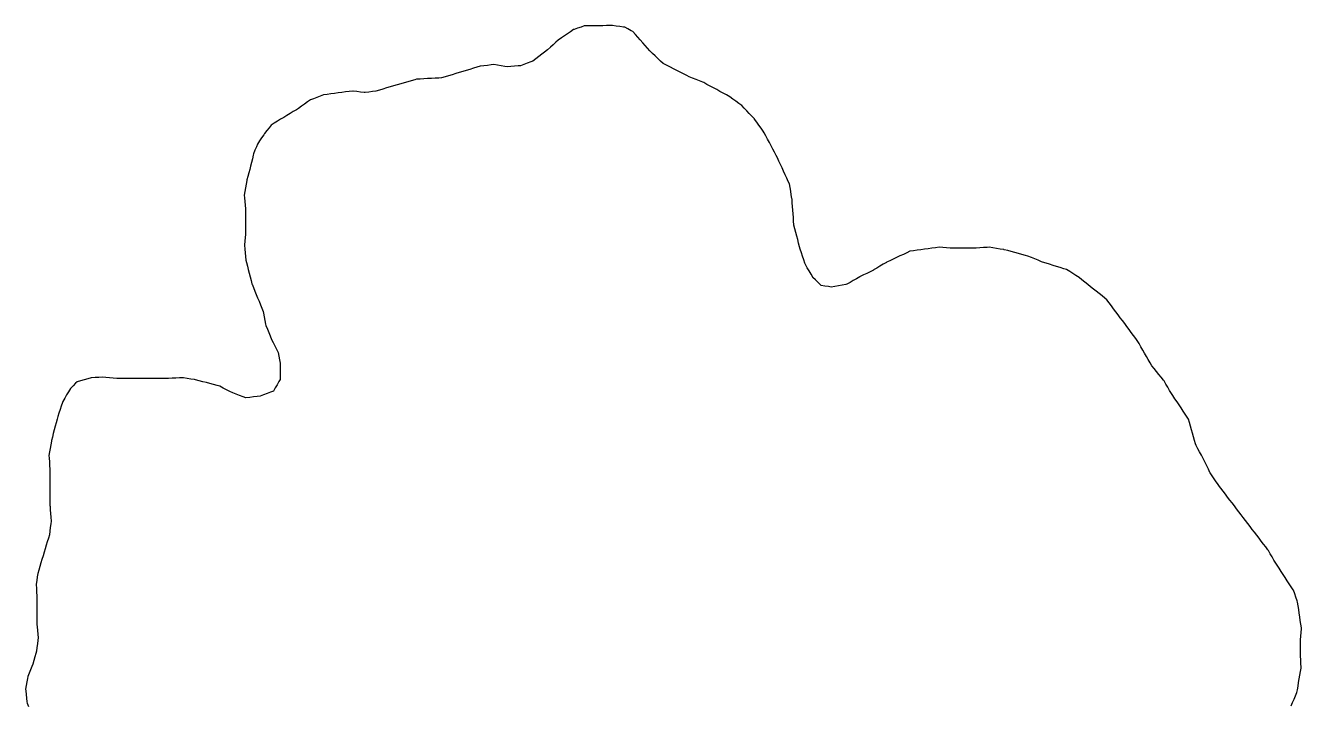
# Model space of a CAD drawing. Header units: millimetres. Extents: x 0 to 3094, y 578 to 2491.
# Drawn here: x 1436.1 to 1781.6, y 2306.9 to 2490.6 of the extents above; entities that cross this region are included whole.
import ezdxf

# ---------------------------------------------------------------- set-up
doc = ezdxf.new("R2010")
doc.units = ezdxf.units.MM
doc.layers.add('ALL_ISLANDS', color=7, linetype='Continuous')
doc.layers.add('OUTLINE_ISLAND_09', color=7, linetype='Continuous')

msp = doc.modelspace()

# ---------------------------------------------------------------- linework, layer by layer
at = {"layer": 'ALL_ISLANDS'}
msp.add_lwpolyline([(1778.7878, 2306.4401), (1779.1774, 2307.3611), (1779.567, 2308.2821), (1779.9566, 2309.2031), (1780.3462, 2310.1241), (1780.4668, 2310.8078), (1780.6407, 2311.7926), (1780.8145, 2312.7774), (1780.9883, 2313.7621), (1781.1621, 2314.7469), (1781.336, 2315.7317), (1781.5098, 2316.7165), (1781.4981, 2316.9608), (1781.4502, 2317.9597), (1781.4023, 2318.9585), (1781.3545, 2319.9574), (1781.3066, 2320.9563), (1781.3062, 2321.9248), (1781.3058, 2322.9248), (1781.3053, 2323.9248), (1781.3386, 2324.3333), (1781.4199, 2325.33), (1781.5012, 2326.3266), (1781.5825, 2327.3233), (1781.5428, 2327.5992), (1781.4006, 2328.589), (1781.2583, 2329.5788), (1781.1161, 2330.5686), (1780.9738, 2331.5585), (1780.8315, 2332.5483), (1780.6893, 2333.5381), (1780.547, 2334.528), (1780.4073, 2334.9294), (1780.0787, 2335.8739), (1779.75, 2336.8183), (1779.4213, 2337.7628), (1779.3733, 2337.8363), (1778.8264, 2338.6735), (1778.2796, 2339.5107), (1777.7327, 2340.348), (1777.1858, 2341.1852), (1776.639, 2342.0224), (1776.0921, 2342.8596), (1775.5452, 2343.6968), (1774.9984, 2344.5341), (1774.4515, 2345.3713), (1774.135, 2345.9188), (1773.6346, 2346.7846), (1773.1342, 2347.6504), (1772.6337, 2348.5162), (1772.5106, 2348.6773), (1771.9035, 2349.4719), (1771.2963, 2350.2664), (1770.6891, 2351.061), (1770.0819, 2351.8556), (1769.4748, 2352.6502), (1768.8676, 2353.4447), (1768.2604, 2354.2393), (1767.6533, 2355.0339), (1767.0461, 2355.8285), (1766.4389, 2356.623), (1765.8318, 2357.4176), (1765.2246, 2358.2122), (1764.6174, 2359.0067), (1764.0103, 2359.8013), (1763.4031, 2360.5959), (1762.7959, 2361.3905), (1762.1888, 2362.185), (1761.5816, 2362.9796), (1760.9744, 2363.7742), (1760.3672, 2364.5688), (1759.7601, 2365.3633), (1759.1529, 2366.1579), (1759.0753, 2366.2716), (1758.5116, 2367.0975), (1757.9478, 2367.9235), (1757.3841, 2368.7494), (1756.8204, 2369.5754), (1756.8042, 2369.6093), (1756.375, 2370.5125), (1755.9457, 2371.4156), (1755.5165, 2372.3188), (1755.0872, 2373.222), (1754.9648, 2373.4422), (1754.4789, 2374.3162), (1753.993, 2375.1902), (1753.5071, 2376.0642), (1753.0212, 2376.9382), (1752.9014, 2377.3647), (1752.631, 2378.3274), (1752.3606, 2379.2901), (1752.0901, 2380.2529), (1751.8197, 2381.2156), (1751.5493, 2382.1784), (1751.2789, 2383.1411), (1751.0084, 2384.1038), (1750.6692, 2384.6103), (1750.1127, 2385.4412), (1749.5563, 2386.2721), (1748.9998, 2387.1029), (1748.4433, 2387.9338), (1747.8868, 2388.7647), (1747.3304, 2389.5955), (1746.7739, 2390.4264), (1746.2174, 2391.2573), (1745.8837, 2391.8341), (1745.3829, 2392.6997), (1744.882, 2393.5652), (1744.3812, 2394.4308), (1744.2101, 2394.6408), (1743.5784, 2395.416), (1742.9467, 2396.1912), (1742.3149, 2396.9664), (1741.6832, 2397.7417), (1741.0515, 2398.5169), (1740.6001, 2399.3034), (1740.1024, 2400.1708), (1739.6046, 2401.0381), (1739.1069, 2401.9054), (1738.6092, 2402.7727), (1738.1114, 2403.6401), (1737.6137, 2404.5074), (1737.1159, 2405.3747), (1736.7022, 2405.9267), (1736.1025, 2406.7269), (1735.5027, 2407.527), (1734.9029, 2408.3272), (1734.3032, 2409.1274), (1733.7034, 2409.9276), (1733.1037, 2410.7278), (1732.5039, 2411.5279), (1731.9041, 2412.3281), (1731.3044, 2413.1283), (1730.7046, 2413.9285), (1730.1049, 2414.7287), (1729.5051, 2415.5288), (1728.9054, 2416.329), (1728.3537, 2416.7747), (1727.5758, 2417.4031), (1726.798, 2418.0315), (1726.0201, 2418.66), (1725.2422, 2419.2884), (1724.4644, 2419.9168), (1723.6865, 2420.5452), (1722.9086, 2421.1737), (1722.1307, 2421.8021), (1721.3529, 2422.4305), (1720.5166, 2422.9488), (1719.6666, 2423.4756), (1718.8165, 2424.0023), (1717.9665, 2424.5291), (1717.1851, 2424.7761), (1716.2317, 2425.0775), (1715.2782, 2425.3789), (1714.3247, 2425.6803), (1713.3712, 2425.9818), (1712.4177, 2426.2832), (1711.4642, 2426.5846), (1711.2238, 2426.6831), (1710.2985, 2427.0623), (1709.3732, 2427.4416), (1708.4479, 2427.8208), (1707.5226, 2428.2), (1706.8611, 2428.3771), (1705.8952, 2428.6358), (1704.9292, 2428.8945), (1703.9632, 2429.1531), (1702.9973, 2429.4118), (1702.0313, 2429.6704), (1701.0653, 2429.9291), (1700.9867, 2429.9423), (1700.0005, 2430.108), (1699.0143, 2430.2737), (1698.0281, 2430.4394), (1697.0419, 2430.6051), (1696.4418, 2430.5637), (1695.4442, 2430.495), (1694.4465, 2430.4263), (1693.4489, 2430.3576), (1692.7769, 2430.3556), (1691.7769, 2430.3525), (1690.7769, 2430.3495), (1689.7769, 2430.3464), (1688.7769, 2430.3434), (1687.7769, 2430.3403), (1686.7769, 2430.3373), (1686.4877, 2430.36), (1685.4908, 2430.4386), (1684.4939, 2430.5171), (1683.497, 2430.5957), (1683.4577, 2430.5903), (1682.467, 2430.4542), (1681.4763, 2430.3181), (1680.4856, 2430.182), (1679.4949, 2430.046), (1678.5042, 2429.9099), (1677.5135, 2429.7738), (1676.5228, 2429.6378), (1675.5321, 2429.5017), (1674.6713, 2429.0937), (1673.7677, 2428.6655), (1672.864, 2428.2372), (1671.9604, 2427.8089), (1671.0567, 2427.3806), (1670.1531, 2426.9523), (1669.2494, 2426.5241), (1669.1689, 2426.4764), (1668.3083, 2425.9672), (1667.4476, 2425.458), (1666.587, 2424.9488), (1665.7264, 2424.4395), (1665.6877, 2424.4203), (1664.7925, 2423.9744), (1663.8974, 2423.5286), (1663.0023, 2423.0828), (1662.1072, 2422.637), (1661.9476, 2422.5478), (1661.0746, 2422.0599), (1660.2017, 2421.5721), (1659.3288, 2421.0843), (1658.4558, 2420.5964), (1658.157, 2420.5401), (1657.1743, 2420.3547), (1656.1916, 2420.1693), (1655.2089, 2419.984), (1654.2263, 2419.7986), (1653.483, 2419.9279), (1652.4978, 2420.0993), (1651.5126, 2420.2707), (1651.4413, 2420.3404), (1650.7268, 2421.04), (1650.0122, 2421.7396), (1649.2977, 2422.4392), (1649.2787, 2422.4717), (1648.7724, 2423.3341), (1648.2661, 2424.1965), (1647.7599, 2425.0588), (1647.2536, 2425.9212), (1647.1374, 2426.2635), (1646.8158, 2427.2104), (1646.4942, 2428.1573), (1646.1726, 2429.1042), (1645.851, 2430.051), (1645.6718, 2430.7277), (1645.4157, 2431.6944), (1645.1596, 2432.6611), (1644.9036, 2433.6277), (1644.6475, 2434.5944), (1644.3915, 2435.561), (1644.1354, 2436.5277), (1644.1277, 2436.6355), (1644.0566, 2437.633), (1643.9855, 2438.6305), (1643.9144, 2439.6279), (1643.8433, 2440.6254), (1643.7722, 2441.6229), (1643.7011, 2442.6204), (1643.6299, 2443.6178), (1643.6016, 2443.7868), (1643.4361, 2444.773), (1643.2705, 2445.7592), (1643.105, 2446.7454), (1642.9395, 2447.7316), (1642.62, 2448.4172), (1642.1975, 2449.3236), (1641.7751, 2450.23), (1641.3527, 2451.1364), (1640.9303, 2452.0428), (1640.5079, 2452.9492), (1640.0854, 2453.8556), (1639.663, 2454.762), (1639.3354, 2455.39), (1638.8728, 2456.2766), (1638.4103, 2457.1631), (1637.9477, 2458.0497), (1637.4852, 2458.9363), (1637.0226, 2459.8229), (1636.56, 2460.7095), (1636.0975, 2461.5961), (1635.8341, 2461.9645), (1635.2526, 2462.778), (1634.671, 2463.5915), (1634.0894, 2464.4051), (1633.5079, 2465.2186), (1633.4339, 2465.2969), (1632.7471, 2466.0238), (1632.0603, 2466.7507), (1631.3736, 2467.4776), (1630.6868, 2468.2045), (1630, 2468.9313), (1629.2373, 2469.4972), (1628.4342, 2470.0931), (1627.6311, 2470.6889), (1626.8281, 2471.2848), (1626.7435, 2471.3308), (1625.8651, 2471.8088), (1624.9867, 2472.2868), (1624.1084, 2472.7648), (1623.23, 2473.2427), (1622.3516, 2473.7207), (1621.4732, 2474.1987), (1620.5949, 2474.6767), (1619.7165, 2475.1546), (1619.4957, 2475.2445), (1618.5694, 2475.6215), (1617.6432, 2475.9984), (1616.717, 2476.3753), (1615.7907, 2476.7523), (1615.1566, 2477.0673), (1614.261, 2477.5122), (1613.3654, 2477.957), (1612.4698, 2478.4019), (1611.5742, 2478.8468), (1610.6786, 2479.2916), (1609.783, 2479.7365), (1608.8874, 2480.1814), (1608.7754, 2480.2871), (1608.048, 2480.9733), (1607.3207, 2481.6596), (1606.5934, 2482.3459), (1605.866, 2483.0322), (1605.1387, 2483.7184), (1604.5076, 2484.4357), (1603.8471, 2485.1865), (1603.1865, 2485.9373), (1602.526, 2486.6881), (1601.8655, 2487.4389), (1601.2049, 2488.1897), (1600.5444, 2488.9405), (1600.0764, 2489.1931), (1599.1965, 2489.6682), (1598.3166, 2490.1433), (1598.0025, 2490.186), (1597.0116, 2490.3207), (1596.0207, 2490.4553), (1595.0298, 2490.59), (1594.3705, 2490.5795), (1593.3706, 2490.5637), (1592.3708, 2490.5479), (1591.3709, 2490.5321), (1590.371, 2490.5163), (1589.3711, 2490.5005), (1588.3713, 2490.4847), (1587.3714, 2490.4689), (1586.4873, 2490.1797), (1585.5368, 2489.8687), (1584.5864, 2489.5577), (1584.4662, 2489.4759), (1583.6394, 2488.9133), (1582.8127, 2488.3506), (1581.986, 2487.788), (1581.1593, 2487.2254), (1580.3326, 2486.6628), (1579.6661, 2486.0634), (1578.9226, 2485.3946), (1578.1791, 2484.7259), (1577.4356, 2484.0572), (1577.4066, 2484.0344), (1576.6201, 2483.4169), (1575.8335, 2482.7993), (1575.047, 2482.1818), (1574.2605, 2481.5642), (1573.4739, 2480.9467), (1572.8713, 2480.7257), (1571.9324, 2480.3814), (1570.9935, 2480.0371), (1570.0547, 2479.6928), (1569.4716, 2479.6465), (1568.4748, 2479.5674), (1567.4779, 2479.4883), (1566.4811, 2479.4091), (1565.8345, 2479.5168), (1564.8481, 2479.681), (1563.8617, 2479.8453), (1562.8753, 2480.0096), (1562.1494, 2479.9216), (1561.1567, 2479.8012), (1560.1639, 2479.6809), (1559.1712, 2479.5606), (1558.2985, 2479.2987), (1557.3407, 2479.0113), (1556.3829, 2478.7238), (1555.4251, 2478.4364), (1554.4673, 2478.149), (1553.5095, 2477.8615), (1552.5517, 2477.5741), (1551.5939, 2477.2867), (1550.6361, 2476.9993), (1549.6783, 2476.7118), (1548.7205, 2476.4244), (1547.951, 2476.3819), (1546.9525, 2476.3267), (1545.9541, 2476.2716), (1544.9556, 2476.2164), (1543.9571, 2476.1612), (1542.9586, 2476.1061), (1541.9602, 2476.0509), (1541.4941, 2475.9156), (1540.5337, 2475.637), (1539.5733, 2475.3583), (1538.6129, 2475.0796), (1537.6525, 2474.8009), (1536.6922, 2474.5222), (1535.7318, 2474.2436), (1534.7714, 2473.9649), (1533.811, 2473.6862), (1532.8506, 2473.4075), (1531.8902, 2473.1288), (1530.9299, 2472.8502), (1530.0079, 2472.716), (1529.0183, 2472.572), (1528.0287, 2472.428), (1527.7306, 2472.4683), (1526.7396, 2472.6025), (1525.7487, 2472.7366), (1524.7577, 2472.8708), (1524.7149, 2472.8652), (1523.7234, 2472.7354), (1522.7318, 2472.6056), (1521.7403, 2472.4758), (1520.7487, 2472.346), (1519.7572, 2472.2162), (1518.7657, 2472.0865), (1517.7741, 2471.9567), (1516.7826, 2471.8269), (1515.8736, 2471.4824), (1514.9385, 2471.128), (1514.0034, 2470.7736), (1513.2275, 2470.4796), (1512.4138, 2469.8983), (1511.6001, 2469.3171), (1510.7863, 2468.7359), (1509.9726, 2468.1546), (1509.4044, 2467.8088), (1508.5501, 2467.2889), (1507.6959, 2466.769), (1506.8417, 2466.249), (1505.9875, 2465.7291), (1505.1333, 2465.2092), (1504.2791, 2464.6893), (1503.4248, 2464.1694), (1502.5706, 2463.6495), (1502.0277, 2462.9429), (1501.4184, 2462.15), (1500.809, 2461.3571), (1500.5666, 2461.0016), (1500.0031, 2460.1755), (1499.4395, 2459.3494), (1498.876, 2458.5233), (1498.5654, 2457.7499), (1498.1927, 2456.8219), (1497.82, 2455.894), (1497.7204, 2455.4785), (1497.4874, 2454.5061), (1497.2543, 2453.5336), (1497.0212, 2452.5612), (1496.7881, 2451.5887), (1496.5396, 2450.7155), (1496.2659, 2449.7536), (1495.9922, 2448.7918), (1495.9675, 2448.6465), (1495.8003, 2447.6606), (1495.6331, 2446.6747), (1495.4659, 2445.6887), (1495.2986, 2444.7028), (1495.3554, 2443.9671), (1495.4324, 2442.9701), (1495.5093, 2441.973), (1495.5863, 2440.976), (1495.5869, 2440.0351), (1495.5875, 2439.0351), (1495.5882, 2438.0351), (1495.5888, 2437.0351), (1495.5894, 2436.0351), (1495.5901, 2435.0351), (1495.5907, 2434.0351), (1495.5159, 2433.2112), (1495.4255, 2432.2153), (1495.3351, 2431.2194), (1495.3458, 2431.1078), (1495.4414, 2430.1124), (1495.537, 2429.117), (1495.6326, 2428.1216), (1495.7282, 2427.1262), (1495.8961, 2426.4671), (1496.143, 2425.4981), (1496.3898, 2424.529), (1496.6367, 2423.56), (1496.8836, 2422.5909), (1497.1304, 2421.6219), (1497.3773, 2420.6528), (1497.4044, 2420.5866), (1497.7829, 2419.661), (1498.1613, 2418.7354), (1498.5398, 2417.8098), (1498.9183, 2416.8842), (1499.2968, 2415.9586), (1499.6753, 2415.033), (1500.0538, 2414.1073), (1500.4322, 2413.1817), (1500.5146, 2412.7111), (1500.6868, 2411.7261), (1500.8591, 2410.741), (1501.0314, 2409.756), (1501.1799, 2409.3778), (1501.5453, 2408.4469), (1501.9107, 2407.516), (1502.276, 2406.5852), (1502.6414, 2405.6543), (1503.0999, 2404.7784), (1503.5636, 2403.8924), (1504.0273, 2403.0064), (1504.491, 2402.1204), (1504.6776, 2401.1427), (1504.8651, 2400.1604), (1505.0526, 2399.1781), (1505.048, 2398.7779), (1505.0364, 2397.778), (1505.0248, 2396.778), (1505.0132, 2395.7781), (1505.0016, 2394.7782), (1504.6983, 2394.2471), (1504.2025, 2393.3787), (1503.7066, 2392.5103), (1503.2108, 2391.6419), (1502.3933, 2391.3261), (1501.4605, 2390.9657), (1500.5277, 2390.6054), (1499.5949, 2390.245), (1498.7499, 2390.1626), (1497.7546, 2390.0656), (1496.7594, 2389.9686), (1495.7641, 2389.8716), (1494.9866, 2390.1504), (1494.0453, 2390.4879), (1493.104, 2390.8254), (1492.1626, 2391.1629), (1491.3687, 2391.5752), (1490.4812, 2392.0361), (1489.5937, 2392.4969), (1488.7063, 2392.9578), (1487.9254, 2393.167), (1486.9595, 2393.4259), (1485.9936, 2393.6847), (1485.0277, 2393.9435), (1484.0617, 2394.2024), (1483.0958, 2394.4612), (1482.1299, 2394.72), (1481.8055, 2394.7727), (1480.8184, 2394.9329), (1479.8313, 2395.093), (1478.8442, 2395.2532), (1478.746, 2395.249), (1477.7469, 2395.2057), (1476.7479, 2395.1624), (1475.7488, 2395.1191), (1474.7498, 2395.0758), (1474.0729, 2395.0751), (1473.0729, 2395.0742), (1472.0729, 2395.0732), (1471.0729, 2395.0722), (1470.0729, 2395.0713), (1469.0729, 2395.0703), (1468.0729, 2395.0693), (1467.0729, 2395.0683), (1466.0729, 2395.0674), (1465.0729, 2395.0664), (1464.0729, 2395.0654), (1463.0729, 2395.0645), (1462.0729, 2395.0635), (1461.0729, 2395.0625), (1460.8291, 2395.0816), (1459.8322, 2395.1596), (1458.8352, 2395.2376), (1457.8382, 2395.3156), (1456.8413, 2395.3936), (1455.8934, 2395.3539), (1454.8943, 2395.3121), (1453.8952, 2395.2702), (1453.8656, 2395.2619), (1452.9029, 2394.9913), (1451.9401, 2394.7208), (1450.9774, 2394.4502), (1450.0147, 2394.1797), (1449.6373, 2393.8), (1448.9323, 2393.0909), (1448.2272, 2392.3817), (1448.206, 2392.3453), (1447.7022, 2391.4814), (1447.1985, 2390.6176), (1446.6948, 2389.7537), (1446.191, 2388.8898), (1446.0732, 2388.5422), (1445.7522, 2387.5952), (1445.4313, 2386.6481), (1445.1103, 2385.701), (1444.7893, 2384.7539), (1444.6075, 2384.0671), (1444.3515, 2383.1004), (1444.0955, 2382.1337), (1443.8396, 2381.1671), (1443.5836, 2380.2004), (1443.3277, 2379.2337), (1443.0717, 2378.267), (1443.0505, 2378.1397), (1442.8864, 2377.1532), (1442.7223, 2376.1668), (1442.5582, 2375.1803), (1442.3941, 2374.1939), (1442.4464, 2373.4961), (1442.5212, 2372.4989), (1442.596, 2371.5017), (1442.6708, 2370.5045), (1442.6716, 2369.6391), (1442.6725, 2368.6391), (1442.6734, 2367.6391), (1442.6744, 2366.6391), (1442.6753, 2365.6391), (1442.6763, 2364.6391), (1442.6772, 2363.6391), (1442.6781, 2362.6391), (1442.6791, 2361.6391), (1442.68, 2360.6391), (1442.6915, 2360.4902), (1442.7681, 2359.4931), (1442.8448, 2358.4961), (1442.9215, 2357.499), (1442.9981, 2356.502), (1442.9013, 2355.7499), (1442.7735, 2354.7581), (1442.6458, 2353.7663), (1442.5181, 2352.7745), (1442.2418, 2351.8563), (1441.9536, 2350.8987), (1441.6655, 2349.9411), (1441.3773, 2348.9836), (1441.0892, 2348.026), (1440.801, 2347.0684), (1440.5128, 2346.1108), (1440.2247, 2345.1532), (1439.9365, 2344.1956), (1439.6484, 2343.2381), (1439.3602, 2342.2805), (1439.2331, 2341.4244), (1439.0863, 2340.4352), (1438.9394, 2339.4461), (1438.9478, 2339.2771), (1438.9969, 2338.2783), (1439.0461, 2337.2795), (1439.0952, 2336.2807), (1439.1443, 2335.282), (1439.1454, 2334.4671), (1439.1466, 2333.4671), (1439.1479, 2332.4671), (1439.1491, 2331.4671), (1439.1504, 2330.4671), (1439.1517, 2329.4671), (1439.1529, 2328.4671), (1439.2017, 2327.894), (1439.2866, 2326.8976), (1439.3714, 2325.9012), (1439.4562, 2324.9048), (1439.3836, 2324.3004), (1439.2643, 2323.3076), (1439.1449, 2322.3147), (1439.0256, 2321.3218), (1438.8518, 2320.6816), (1438.5899, 2319.7165), (1438.328, 2318.7514), (1438.0661, 2317.7863), (1437.8121, 2317.1747), (1437.4286, 2316.2511), (1437.0451, 2315.3276), (1436.6615, 2314.4041), (1436.5771, 2313.9215), (1436.4048, 2312.9365), (1436.2325, 2311.9514), (1436.0602, 2310.9664), (1436.1027, 2310.5378), (1436.2015, 2309.5427), (1436.3002, 2308.5476), (1436.399, 2307.5525), (1436.5125, 2307.2505), (1436.8642, 2306.3144)], dxfattribs=at)
at = {"layer": 'OUTLINE_ISLAND_09'}
msp.add_lwpolyline([(1778.7878, 2306.4401), (1779.1774, 2307.3611), (1779.567, 2308.2821), (1779.9566, 2309.2031), (1780.3462, 2310.1241), (1780.4668, 2310.8078), (1780.6407, 2311.7926), (1780.8145, 2312.7774), (1780.9883, 2313.7621), (1781.1621, 2314.7469), (1781.336, 2315.7317), (1781.5098, 2316.7165), (1781.4981, 2316.9608), (1781.4502, 2317.9597), (1781.4023, 2318.9585), (1781.3545, 2319.9574), (1781.3066, 2320.9563), (1781.3062, 2321.9248), (1781.3058, 2322.9248), (1781.3053, 2323.9248), (1781.3386, 2324.3333), (1781.4199, 2325.33), (1781.5012, 2326.3266), (1781.5825, 2327.3233), (1781.5428, 2327.5992), (1781.4006, 2328.589), (1781.2583, 2329.5788), (1781.1161, 2330.5686), (1780.9738, 2331.5585), (1780.8315, 2332.5483), (1780.6893, 2333.5381), (1780.547, 2334.528), (1780.4073, 2334.9294), (1780.0787, 2335.8739), (1779.75, 2336.8183), (1779.4213, 2337.7628), (1779.3733, 2337.8363), (1778.8264, 2338.6735), (1778.2796, 2339.5107), (1777.7327, 2340.348), (1777.1858, 2341.1852), (1776.639, 2342.0224), (1776.0921, 2342.8596), (1775.5452, 2343.6968), (1774.9984, 2344.5341), (1774.4515, 2345.3713), (1774.135, 2345.9188), (1773.6346, 2346.7846), (1773.1342, 2347.6504), (1772.6337, 2348.5162), (1772.5106, 2348.6773), (1771.9035, 2349.4719), (1771.2963, 2350.2664), (1770.6891, 2351.061), (1770.0819, 2351.8556), (1769.4748, 2352.6502), (1768.8676, 2353.4447), (1768.2604, 2354.2393), (1767.6533, 2355.0339), (1767.0461, 2355.8285), (1766.4389, 2356.623), (1765.8318, 2357.4176), (1765.2246, 2358.2122), (1764.6174, 2359.0067), (1764.0103, 2359.8013), (1763.4031, 2360.5959), (1762.7959, 2361.3905), (1762.1888, 2362.185), (1761.5816, 2362.9796), (1760.9744, 2363.7742), (1760.3672, 2364.5688), (1759.7601, 2365.3633), (1759.1529, 2366.1579), (1759.0753, 2366.2716), (1758.5116, 2367.0975), (1757.9478, 2367.9235), (1757.3841, 2368.7494), (1756.8204, 2369.5754), (1756.8042, 2369.6093), (1756.375, 2370.5125), (1755.9457, 2371.4156), (1755.5165, 2372.3188), (1755.0872, 2373.222), (1754.9648, 2373.4422), (1754.4789, 2374.3162), (1753.993, 2375.1902), (1753.5071, 2376.0642), (1753.0212, 2376.9382), (1752.9014, 2377.3647), (1752.631, 2378.3274), (1752.3606, 2379.2901), (1752.0901, 2380.2529), (1751.8197, 2381.2156), (1751.5493, 2382.1784), (1751.2789, 2383.1411), (1751.0084, 2384.1038), (1750.6692, 2384.6103), (1750.1127, 2385.4412), (1749.5563, 2386.2721), (1748.9998, 2387.1029), (1748.4433, 2387.9338), (1747.8868, 2388.7647), (1747.3304, 2389.5955), (1746.7739, 2390.4264), (1746.2174, 2391.2573), (1745.8837, 2391.8341), (1745.3829, 2392.6997), (1744.882, 2393.5652), (1744.3812, 2394.4308), (1744.2101, 2394.6408), (1743.5784, 2395.416), (1742.9467, 2396.1912), (1742.3149, 2396.9664), (1741.6832, 2397.7417), (1741.0515, 2398.5169), (1740.6001, 2399.3034), (1740.1024, 2400.1708), (1739.6046, 2401.0381), (1739.1069, 2401.9054), (1738.6092, 2402.7727), (1738.1114, 2403.6401), (1737.6137, 2404.5074), (1737.1159, 2405.3747), (1736.7022, 2405.9267), (1736.1025, 2406.7269), (1735.5027, 2407.527), (1734.9029, 2408.3272), (1734.3032, 2409.1274), (1733.7034, 2409.9276), (1733.1037, 2410.7278), (1732.5039, 2411.5279), (1731.9041, 2412.3281), (1731.3044, 2413.1283), (1730.7046, 2413.9285), (1730.1049, 2414.7287), (1729.5051, 2415.5288), (1728.9054, 2416.329), (1728.3537, 2416.7747), (1727.5758, 2417.4031), (1726.798, 2418.0315), (1726.0201, 2418.66), (1725.2422, 2419.2884), (1724.4644, 2419.9168), (1723.6865, 2420.5452), (1722.9086, 2421.1737), (1722.1307, 2421.8021), (1721.3529, 2422.4305), (1720.5166, 2422.9488), (1719.6666, 2423.4756), (1718.8165, 2424.0023), (1717.9665, 2424.5291), (1717.1851, 2424.7761), (1716.2317, 2425.0775), (1715.2782, 2425.3789), (1714.3247, 2425.6803), (1713.3712, 2425.9818), (1712.4177, 2426.2832), (1711.4642, 2426.5846), (1711.2238, 2426.6831), (1710.2985, 2427.0623), (1709.3732, 2427.4416), (1708.4479, 2427.8208), (1707.5226, 2428.2), (1706.8611, 2428.3771), (1705.8952, 2428.6358), (1704.9292, 2428.8945), (1703.9632, 2429.1531), (1702.9973, 2429.4118), (1702.0313, 2429.6704), (1701.0653, 2429.9291), (1700.9867, 2429.9423), (1700.0005, 2430.108), (1699.0143, 2430.2737), (1698.0281, 2430.4394), (1697.0419, 2430.6051), (1696.4418, 2430.5637), (1695.4442, 2430.495), (1694.4465, 2430.4263), (1693.4489, 2430.3576), (1692.7769, 2430.3556), (1691.7769, 2430.3525), (1690.7769, 2430.3495), (1689.7769, 2430.3464), (1688.7769, 2430.3434), (1687.7769, 2430.3403), (1686.7769, 2430.3373), (1686.4877, 2430.36), (1685.4908, 2430.4386), (1684.4939, 2430.5171), (1683.497, 2430.5957), (1683.4577, 2430.5903), (1682.467, 2430.4542), (1681.4763, 2430.3181), (1680.4856, 2430.182), (1679.4949, 2430.046), (1678.5042, 2429.9099), (1677.5135, 2429.7738), (1676.5228, 2429.6378), (1675.5321, 2429.5017), (1674.6713, 2429.0937), (1673.7677, 2428.6655), (1672.864, 2428.2372), (1671.9604, 2427.8089), (1671.0567, 2427.3806), (1670.1531, 2426.9523), (1669.2494, 2426.5241), (1669.1689, 2426.4764), (1668.3083, 2425.9672), (1667.4476, 2425.458), (1666.587, 2424.9488), (1665.7264, 2424.4395), (1665.6877, 2424.4203), (1664.7925, 2423.9744), (1663.8974, 2423.5286), (1663.0023, 2423.0828), (1662.1072, 2422.637), (1661.9476, 2422.5478), (1661.0746, 2422.0599), (1660.2017, 2421.5721), (1659.3288, 2421.0843), (1658.4558, 2420.5964), (1658.157, 2420.5401), (1657.1743, 2420.3547), (1656.1916, 2420.1693), (1655.2089, 2419.984), (1654.2263, 2419.7986), (1653.483, 2419.9279), (1652.4978, 2420.0993), (1651.5126, 2420.2707), (1651.4413, 2420.3404), (1650.7268, 2421.04), (1650.0122, 2421.7396), (1649.2977, 2422.4392), (1649.2787, 2422.4717), (1648.7724, 2423.3341), (1648.2661, 2424.1965), (1647.7599, 2425.0588), (1647.2536, 2425.9212), (1647.1374, 2426.2635), (1646.8158, 2427.2104), (1646.4942, 2428.1573), (1646.1726, 2429.1042), (1645.851, 2430.051), (1645.6718, 2430.7277), (1645.4157, 2431.6944), (1645.1596, 2432.6611), (1644.9036, 2433.6277), (1644.6475, 2434.5944), (1644.3915, 2435.561), (1644.1354, 2436.5277), (1644.1277, 2436.6355), (1644.0566, 2437.633), (1643.9855, 2438.6305), (1643.9144, 2439.6279), (1643.8433, 2440.6254), (1643.7722, 2441.6229), (1643.7011, 2442.6204), (1643.6299, 2443.6178), (1643.6016, 2443.7868), (1643.4361, 2444.773), (1643.2705, 2445.7592), (1643.105, 2446.7454), (1642.9395, 2447.7316), (1642.62, 2448.4172), (1642.1975, 2449.3236), (1641.7751, 2450.23), (1641.3527, 2451.1364), (1640.9303, 2452.0428), (1640.5079, 2452.9492), (1640.0854, 2453.8556), (1639.663, 2454.762), (1639.3354, 2455.39), (1638.8728, 2456.2766), (1638.4103, 2457.1631), (1637.9477, 2458.0497), (1637.4852, 2458.9363), (1637.0226, 2459.8229), (1636.56, 2460.7095), (1636.0975, 2461.5961), (1635.8341, 2461.9645), (1635.2526, 2462.778), (1634.671, 2463.5915), (1634.0894, 2464.4051), (1633.5079, 2465.2186), (1633.4339, 2465.2969), (1632.7471, 2466.0238), (1632.0603, 2466.7507), (1631.3736, 2467.4776), (1630.6868, 2468.2045), (1630, 2468.9313), (1629.2373, 2469.4972), (1628.4342, 2470.0931), (1627.6311, 2470.6889), (1626.8281, 2471.2848), (1626.7435, 2471.3308), (1625.8651, 2471.8088), (1624.9867, 2472.2868), (1624.1084, 2472.7648), (1623.23, 2473.2427), (1622.3516, 2473.7207), (1621.4732, 2474.1987), (1620.5949, 2474.6767), (1619.7165, 2475.1546), (1619.4957, 2475.2445), (1618.5694, 2475.6215), (1617.6432, 2475.9984), (1616.717, 2476.3753), (1615.7907, 2476.7523), (1615.1566, 2477.0673), (1614.261, 2477.5122), (1613.3654, 2477.957), (1612.4698, 2478.4019), (1611.5742, 2478.8468), (1610.6786, 2479.2916), (1609.783, 2479.7365), (1608.8874, 2480.1814), (1608.7754, 2480.2871), (1608.048, 2480.9733), (1607.3207, 2481.6596), (1606.5934, 2482.3459), (1605.866, 2483.0322), (1605.1387, 2483.7184), (1604.5076, 2484.4357), (1603.8471, 2485.1865), (1603.1865, 2485.9373), (1602.526, 2486.6881), (1601.8655, 2487.4389), (1601.2049, 2488.1897), (1600.5444, 2488.9405), (1600.0764, 2489.1931), (1599.1965, 2489.6682), (1598.3166, 2490.1433), (1598.0025, 2490.186), (1597.0116, 2490.3207), (1596.0207, 2490.4553), (1595.0298, 2490.59), (1594.3705, 2490.5795), (1593.3706, 2490.5637), (1592.3708, 2490.5479), (1591.3709, 2490.5321), (1590.371, 2490.5163), (1589.3711, 2490.5005), (1588.3713, 2490.4847), (1587.3714, 2490.4689), (1586.4873, 2490.1797), (1585.5368, 2489.8687), (1584.5864, 2489.5577), (1584.4662, 2489.4759), (1583.6394, 2488.9133), (1582.8127, 2488.3506), (1581.986, 2487.788), (1581.1593, 2487.2254), (1580.3326, 2486.6628), (1579.6661, 2486.0634), (1578.9226, 2485.3946), (1578.1791, 2484.7259), (1577.4356, 2484.0572), (1577.4066, 2484.0344), (1576.6201, 2483.4169), (1575.8335, 2482.7993), (1575.047, 2482.1818), (1574.2605, 2481.5642), (1573.4739, 2480.9467), (1572.8713, 2480.7257), (1571.9324, 2480.3814), (1570.9935, 2480.0371), (1570.0547, 2479.6928), (1569.4716, 2479.6465), (1568.4748, 2479.5674), (1567.4779, 2479.4883), (1566.4811, 2479.4091), (1565.8345, 2479.5168), (1564.8481, 2479.681), (1563.8617, 2479.8453), (1562.8753, 2480.0096), (1562.1494, 2479.9216), (1561.1567, 2479.8012), (1560.1639, 2479.6809), (1559.1712, 2479.5606), (1558.2985, 2479.2987), (1557.3407, 2479.0113), (1556.3829, 2478.7238), (1555.4251, 2478.4364), (1554.4673, 2478.149), (1553.5095, 2477.8615), (1552.5517, 2477.5741), (1551.5939, 2477.2867), (1550.6361, 2476.9993), (1549.6783, 2476.7118), (1548.7205, 2476.4244), (1547.951, 2476.3819), (1546.9525, 2476.3267), (1545.9541, 2476.2716), (1544.9556, 2476.2164), (1543.9571, 2476.1612), (1542.9586, 2476.1061), (1541.9602, 2476.0509), (1541.4941, 2475.9156), (1540.5337, 2475.637), (1539.5733, 2475.3583), (1538.6129, 2475.0796), (1537.6525, 2474.8009), (1536.6922, 2474.5222), (1535.7318, 2474.2436), (1534.7714, 2473.9649), (1533.811, 2473.6862), (1532.8506, 2473.4075), (1531.8902, 2473.1288), (1530.9299, 2472.8502), (1530.0079, 2472.716), (1529.0183, 2472.572), (1528.0287, 2472.428), (1527.7306, 2472.4683), (1526.7396, 2472.6025), (1525.7487, 2472.7366), (1524.7577, 2472.8708), (1524.7149, 2472.8652), (1523.7234, 2472.7354), (1522.7318, 2472.6056), (1521.7403, 2472.4758), (1520.7487, 2472.346), (1519.7572, 2472.2162), (1518.7657, 2472.0865), (1517.7741, 2471.9567), (1516.7826, 2471.8269), (1515.8736, 2471.4824), (1514.9385, 2471.128), (1514.0034, 2470.7736), (1513.2275, 2470.4796), (1512.4138, 2469.8983), (1511.6001, 2469.3171), (1510.7863, 2468.7359), (1509.9726, 2468.1546), (1509.4044, 2467.8088), (1508.5501, 2467.2889), (1507.6959, 2466.769), (1506.8417, 2466.249), (1505.9875, 2465.7291), (1505.1333, 2465.2092), (1504.2791, 2464.6893), (1503.4248, 2464.1694), (1502.5706, 2463.6495), (1502.0277, 2462.9429), (1501.4184, 2462.15), (1500.809, 2461.3571), (1500.5666, 2461.0016), (1500.0031, 2460.1755), (1499.4395, 2459.3494), (1498.876, 2458.5233), (1498.5654, 2457.7499), (1498.1927, 2456.8219), (1497.82, 2455.894), (1497.7204, 2455.4785), (1497.4874, 2454.5061), (1497.2543, 2453.5336), (1497.0212, 2452.5612), (1496.7881, 2451.5887), (1496.5396, 2450.7155), (1496.2659, 2449.7536), (1495.9922, 2448.7918), (1495.9675, 2448.6465), (1495.8003, 2447.6606), (1495.6331, 2446.6747), (1495.4659, 2445.6887), (1495.2986, 2444.7028), (1495.3554, 2443.9671), (1495.4324, 2442.9701), (1495.5093, 2441.973), (1495.5863, 2440.976), (1495.5869, 2440.0351), (1495.5875, 2439.0351), (1495.5882, 2438.0351), (1495.5888, 2437.0351), (1495.5894, 2436.0351), (1495.5901, 2435.0351), (1495.5907, 2434.0351), (1495.5159, 2433.2112), (1495.4255, 2432.2153), (1495.3351, 2431.2194), (1495.3458, 2431.1078), (1495.4414, 2430.1124), (1495.537, 2429.117), (1495.6326, 2428.1216), (1495.7282, 2427.1262), (1495.8961, 2426.4671), (1496.143, 2425.4981), (1496.3898, 2424.529), (1496.6367, 2423.56), (1496.8836, 2422.5909), (1497.1304, 2421.6219), (1497.3773, 2420.6528), (1497.4044, 2420.5866), (1497.7829, 2419.661), (1498.1613, 2418.7354), (1498.5398, 2417.8098), (1498.9183, 2416.8842), (1499.2968, 2415.9586), (1499.6753, 2415.033), (1500.0538, 2414.1073), (1500.4322, 2413.1817), (1500.5146, 2412.7111), (1500.6868, 2411.7261), (1500.8591, 2410.741), (1501.0314, 2409.756), (1501.1799, 2409.3778), (1501.5453, 2408.4469), (1501.9107, 2407.516), (1502.276, 2406.5852), (1502.6414, 2405.6543), (1503.0999, 2404.7784), (1503.5636, 2403.8924), (1504.0273, 2403.0064), (1504.491, 2402.1204), (1504.6776, 2401.1427), (1504.8651, 2400.1604), (1505.0526, 2399.1781), (1505.048, 2398.7779), (1505.0364, 2397.778), (1505.0248, 2396.778), (1505.0132, 2395.7781), (1505.0016, 2394.7782), (1504.6983, 2394.2471), (1504.2025, 2393.3787), (1503.7066, 2392.5103), (1503.2108, 2391.6419), (1502.3933, 2391.3261), (1501.4605, 2390.9657), (1500.5277, 2390.6054), (1499.5949, 2390.245), (1498.7499, 2390.1626), (1497.7546, 2390.0656), (1496.7594, 2389.9686), (1495.7641, 2389.8716), (1494.9866, 2390.1504), (1494.0453, 2390.4879), (1493.104, 2390.8254), (1492.1626, 2391.1629), (1491.3687, 2391.5752), (1490.4812, 2392.0361), (1489.5937, 2392.4969), (1488.7063, 2392.9578), (1487.9254, 2393.167), (1486.9595, 2393.4259), (1485.9936, 2393.6847), (1485.0277, 2393.9435), (1484.0617, 2394.2024), (1483.0958, 2394.4612), (1482.1299, 2394.72), (1481.8055, 2394.7727), (1480.8184, 2394.9329), (1479.8313, 2395.093), (1478.8442, 2395.2532), (1478.746, 2395.249), (1477.7469, 2395.2057), (1476.7479, 2395.1624), (1475.7488, 2395.1191), (1474.7498, 2395.0758), (1474.0729, 2395.0751), (1473.0729, 2395.0742), (1472.0729, 2395.0732), (1471.0729, 2395.0722), (1470.0729, 2395.0713), (1469.0729, 2395.0703), (1468.0729, 2395.0693), (1467.0729, 2395.0683), (1466.0729, 2395.0674), (1465.0729, 2395.0664), (1464.0729, 2395.0654), (1463.0729, 2395.0645), (1462.0729, 2395.0635), (1461.0729, 2395.0625), (1460.8291, 2395.0816), (1459.8322, 2395.1596), (1458.8352, 2395.2376), (1457.8382, 2395.3156), (1456.8413, 2395.3936), (1455.8934, 2395.3539), (1454.8943, 2395.3121), (1453.8952, 2395.2702), (1453.8656, 2395.2619), (1452.9029, 2394.9913), (1451.9401, 2394.7208), (1450.9774, 2394.4502), (1450.0147, 2394.1797), (1449.6373, 2393.8), (1448.9323, 2393.0909), (1448.2272, 2392.3817), (1448.206, 2392.3453), (1447.7022, 2391.4814), (1447.1985, 2390.6176), (1446.6948, 2389.7537), (1446.191, 2388.8898), (1446.0732, 2388.5422), (1445.7522, 2387.5952), (1445.4313, 2386.6481), (1445.1103, 2385.701), (1444.7893, 2384.7539), (1444.6075, 2384.0671), (1444.3515, 2383.1004), (1444.0955, 2382.1337), (1443.8396, 2381.1671), (1443.5836, 2380.2004), (1443.3277, 2379.2337), (1443.0717, 2378.267), (1443.0505, 2378.1397), (1442.8864, 2377.1532), (1442.7223, 2376.1668), (1442.5582, 2375.1803), (1442.3941, 2374.1939), (1442.4464, 2373.4961), (1442.5212, 2372.4989), (1442.596, 2371.5017), (1442.6708, 2370.5045), (1442.6716, 2369.6391), (1442.6725, 2368.6391), (1442.6734, 2367.6391), (1442.6744, 2366.6391), (1442.6753, 2365.6391), (1442.6763, 2364.6391), (1442.6772, 2363.6391), (1442.6781, 2362.6391), (1442.6791, 2361.6391), (1442.68, 2360.6391), (1442.6915, 2360.4902), (1442.7681, 2359.4931), (1442.8448, 2358.4961), (1442.9215, 2357.499), (1442.9981, 2356.502), (1442.9013, 2355.7499), (1442.7735, 2354.7581), (1442.6458, 2353.7663), (1442.5181, 2352.7745), (1442.2418, 2351.8563), (1441.9536, 2350.8987), (1441.6655, 2349.9411), (1441.3773, 2348.9836), (1441.0892, 2348.026), (1440.801, 2347.0684), (1440.5128, 2346.1108), (1440.2247, 2345.1532), (1439.9365, 2344.1956), (1439.6484, 2343.2381), (1439.3602, 2342.2805), (1439.2331, 2341.4244), (1439.0863, 2340.4352), (1438.9394, 2339.4461), (1438.9478, 2339.2771), (1438.9969, 2338.2783), (1439.0461, 2337.2795), (1439.0952, 2336.2807), (1439.1443, 2335.282), (1439.1454, 2334.4671), (1439.1466, 2333.4671), (1439.1479, 2332.4671), (1439.1491, 2331.4671), (1439.1504, 2330.4671), (1439.1517, 2329.4671), (1439.1529, 2328.4671), (1439.2017, 2327.894), (1439.2866, 2326.8976), (1439.3714, 2325.9012), (1439.4562, 2324.9048), (1439.3836, 2324.3004), (1439.2643, 2323.3076), (1439.1449, 2322.3147), (1439.0256, 2321.3218), (1438.8518, 2320.6816), (1438.5899, 2319.7165), (1438.328, 2318.7514), (1438.0661, 2317.7863), (1437.8121, 2317.1747), (1437.4286, 2316.2511), (1437.0451, 2315.3276), (1436.6615, 2314.4041), (1436.5771, 2313.9215), (1436.4048, 2312.9365), (1436.2325, 2311.9514), (1436.0602, 2310.9664), (1436.1027, 2310.5378), (1436.2015, 2309.5427), (1436.3002, 2308.5476), (1436.399, 2307.5525), (1436.5125, 2307.2505), (1436.8642, 2306.3144)], dxfattribs=at)

doc.saveas('drawing.dxf')
